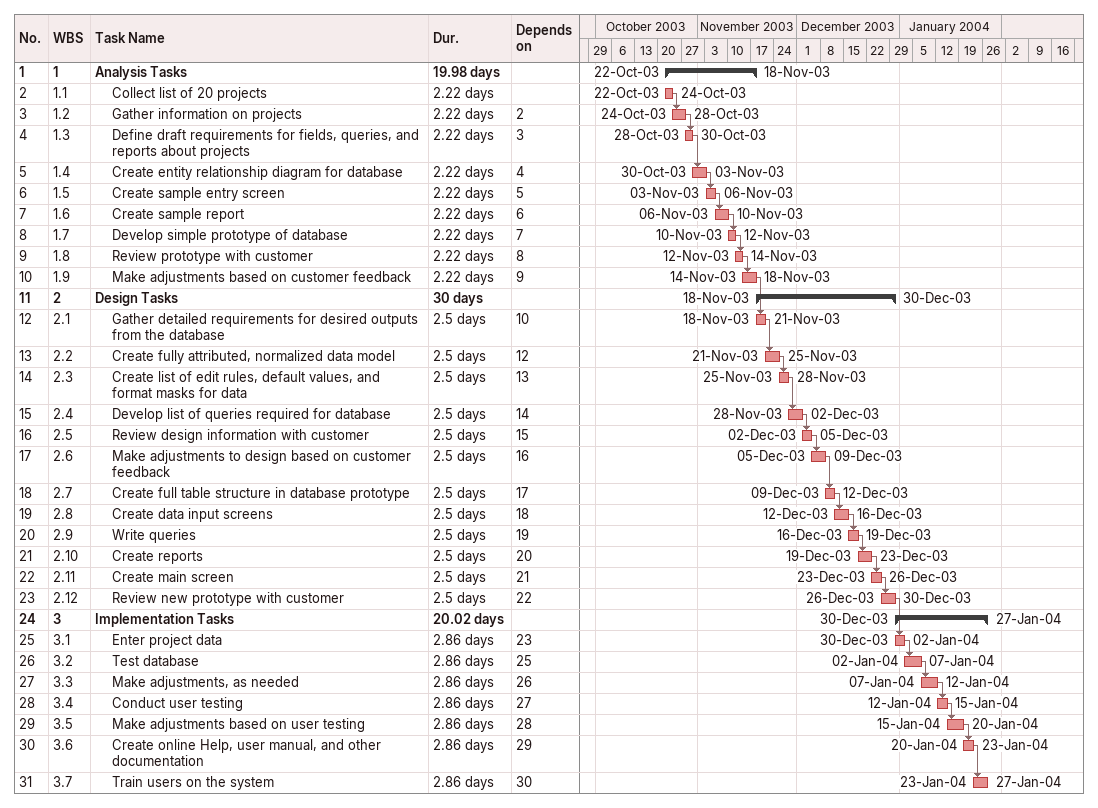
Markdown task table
| ID | WBS | Task | Duration | Start | Finish | Predecessors |
|---|---|---|---|---|---|---|
| 1 | 1 | **Analysis Tasks** | 19.98d | 2003-10-22 | 2003-11-18 |  |
| 2 | 1.1 | Collect list of 20 projects | 2.22d | 2003-10-22 | 2003-10-24 |  |
| 3 | 1.2 | Gather information on projects | 2.22d | 2003-10-24 | 2003-10-28 | 2 |
| 4 | 1.3 | Define draft requirements for fields, queries, and reports about projects | 2.22d | 2003-10-28 | 2003-10-30 | 3 |
| 5 | 1.4 | Create entity relationship diagram for database | 2.22d | 2003-10-30 | 2003-11-03 | 4 |
| 6 | 1.5 | Create sample entry screen | 2.22d | 2003-11-03 | 2003-11-06 | 5 |
| 7 | 1.6 | Create sample report | 2.22d | 2003-11-06 | 2003-11-10 | 6 |
| 8 | 1.7 | Develop simple prototype of database | 2.22d | 2003-11-10 | 2003-11-12 | 7 |
| 9 | 1.8 | Review prototype with customer | 2.22d | 2003-11-12 | 2003-11-14 | 8 |
| 10 | 1.9 | Make adjustments based on customer feedback | 2.22d | 2003-11-14 | 2003-11-18 | 9 |
| 11 | 2 | **Design Tasks** | 30d | 2003-11-18 | 2003-12-30 |  |
| 12 | 2.1 | Gather detailed requirements for desired outputs from the database | 2.5d | 2003-11-18 | 2003-11-21 | 10 |
| 13 | 2.2 | Create fully attributed, normalized data model | 2.5d | 2003-11-21 | 2003-11-25 | 12 |
| 14 | 2.3 | Create list of edit rules, default values, and format masks for data | 2.5d | 2003-11-25 | 2003-11-28 | 13 |
| 15 | 2.4 | Develop list of queries required for database | 2.5d | 2003-11-28 | 2003-12-02 | 14 |
| 16 | 2.5 | Review design information with customer | 2.5d | 2003-12-02 | 2003-12-05 | 15 |
| 17 | 2.6 | Make adjustments to design based on customer feedback | 2.5d | 2003-12-05 | 2003-12-09 | 16 |
| 18 | 2.7 | Create full table structure in database prototype | 2.5d | 2003-12-09 | 2003-12-12 | 17 |
| 19 | 2.8 | Create data input screens | 2.5d | 2003-12-12 | 2003-12-16 | 18 |
| 20 | 2.9 | Write queries | 2.5d | 2003-12-16 | 2003-12-19 | 19 |
| 21 | 2.10 | Create reports | 2.5d | 2003-12-19 | 2003-12-23 | 20 |
| 22 | 2.11 | Create main screen | 2.5d | 2003-12-23 | 2003-12-26 | 21 |
| 23 | 2.12 | Review new prototype with customer | 2.5d | 2003-12-26 | 2003-12-30 | 22 |
| 24 | 3 | **Implementation Tasks** | 20.02d | 2003-12-30 | 2004-01-27 |  |
| 25 | 3.1 | Enter project data | 2.86d | 2003-12-30 | 2004-01-02 | 23 |
| 26 | 3.2 | Test database | 2.86d | 2004-01-02 | 2004-01-07 | 25 |
| 27 | 3.3 | Make adjustments, as needed | 2.86d | 2004-01-07 | 2004-01-12 | 26 |
| 28 | 3.4 | Conduct user testing | 2.86d | 2004-01-12 | 2004-01-15 | 27 |
| 29 | 3.5 | Make adjustments based on user testing | 2.86d | 2004-01-15 | 2004-01-20 | 28 |
| 30 | 3.6 | Create online Help, user manual, and other documentation | 2.86d | 2004-01-20 | 2004-01-23 | 29 |
| 31 | 3.7 | Train users on the system | 2.86d | 2004-01-23 | 2004-01-27 | 30 |
